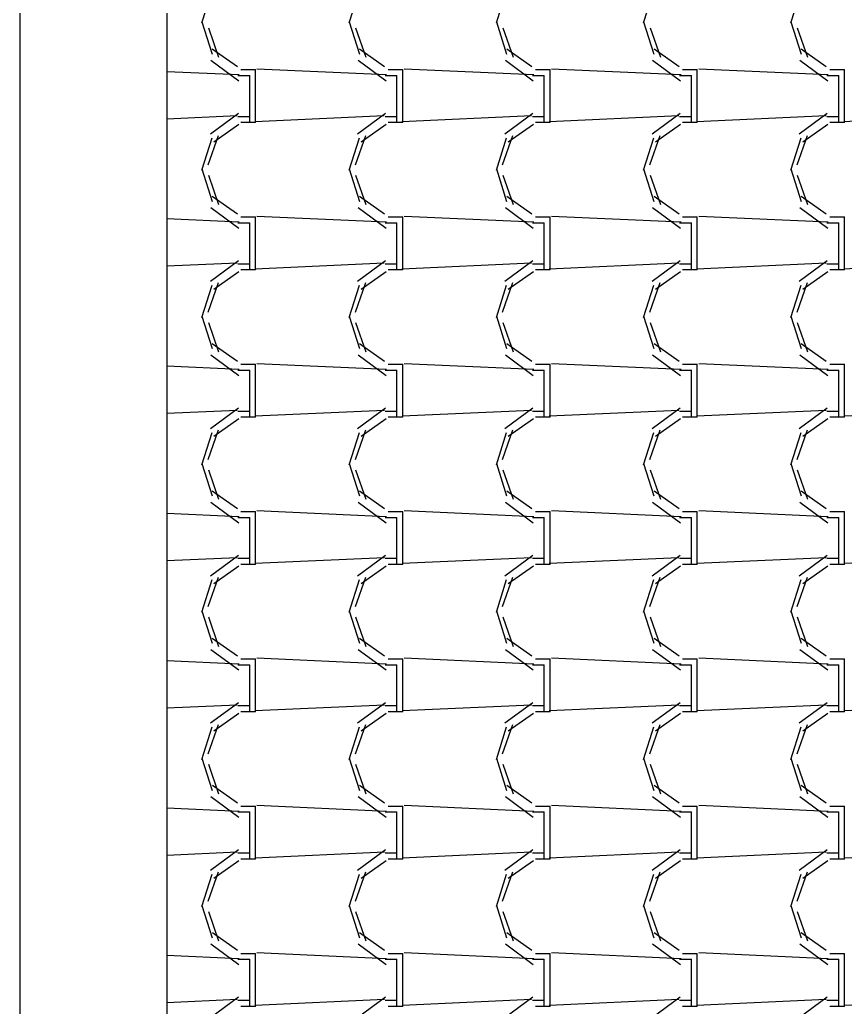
# Model space of a CAD drawing. Header units: millimetres. Extents: x -336 to -33, y -135 to 770.
# Drawn here: x -310.758 to -309.076, y 717.507 to 719.519 of the extents above; entities that cross this region are included whole.
import ezdxf

# ---------------------------------------------------------------- set-up
doc = ezdxf.new("R2010")
doc.units = ezdxf.units.MM
doc.header["$LTSCALE"] = 50
doc.header["$MEASUREMENT"] = 0
doc.layers.add('-HIDRO', color=8, linetype='CONTINUOUS')

msp = doc.modelspace()

# ---------------------------------------------------------------- linework, layer by layer
at = {"layer": '-HIDRO', "linetype": 'Continuous'}
for p, q in [((-310.758, 747.1206), (-310.758, 712.1028)), ((-310.458, 724.1028), (-310.458, 712.4028)), ((-310.3666, 719.5774), (-310.3876, 719.5114)), ((-310.0666, 719.5774), (-310.0876, 719.5114)), ((-309.7666, 719.5774), (-309.7876, 719.5114)), ((-309.4666, 719.5774), (-309.4876, 719.5114)), ((-309.1666, 719.5774), (-309.1876, 719.5114)), ((-310.3869, 719.5146), (-310.3659, 719.4486)), ((-310.0869, 719.5146), (-310.0659, 719.4486)), ((-309.7869, 719.5146), (-309.7659, 719.4486)), ((-309.4869, 719.5146), (-309.4659, 719.4486)), ((-309.1869, 719.5146), (-309.1659, 719.4486)), ((-310.3737, 719.5021), (-310.3527, 719.4421)), ((-310.0737, 719.5021), (-310.0527, 719.4421)), ((-309.7737, 719.5021), (-309.7527, 719.4421)), ((-309.4737, 719.5021), (-309.4527, 719.4421)), ((-309.1737, 719.5021), (-309.1527, 719.4421)), ((-310.3656, 719.4592), (-310.3146, 719.4232)), ((-310.0656, 719.4592), (-310.0146, 719.4232)), ((-309.7656, 719.4592), (-309.7146, 719.4232)), ((-309.4656, 719.4592), (-309.4146, 719.4232)), ((-309.1656, 719.4592), (-309.1146, 719.4232)), ((-310.3686, 719.4361), (-310.3116, 719.3941)), ((-310.0686, 719.4361), (-310.0116, 719.3941)), ((-309.7686, 719.4361), (-309.7116, 719.3941)), ((-309.4686, 719.4361), (-309.4116, 719.3941)), ((-309.1686, 719.4361), (-309.1116, 719.3941)), ((-310.3074, 719.4169), (-310.2774, 719.4169)), ((-310.2774, 719.3209), (-310.2774, 719.4169)), ((-310.0106, 719.406), (-310.2746, 719.418)), ((-310.0074, 719.4169), (-309.9774, 719.4169)), ((-309.9774, 719.3209), (-309.9774, 719.4169)), ((-309.7106, 719.406), (-309.9746, 719.418)), ((-309.7074, 719.4169), (-309.6774, 719.4169)), ((-309.6774, 719.3209), (-309.6774, 719.4169)), ((-309.4106, 719.406), (-309.6746, 719.418)), ((-309.4074, 719.4169), (-309.3774, 719.4169)), ((-309.3774, 719.3209), (-309.3774, 719.4169)), ((-309.1106, 719.406), (-309.3746, 719.418)), ((-309.1074, 719.4169), (-309.0774, 719.4169)), ((-309.0774, 719.3209), (-309.0774, 719.4169)), ((-310.3106, 719.406), (-310.458, 719.4127)), ((-310.3134, 719.4049), (-310.2894, 719.4049)), ((-310.2894, 719.3209), (-310.2894, 719.4049)), ((-310.0134, 719.4049), (-309.9894, 719.4049)), ((-309.9894, 719.3209), (-309.9894, 719.4049)), ((-309.7134, 719.4049), (-309.6894, 719.4049)), ((-309.6894, 719.3209), (-309.6894, 719.4049)), ((-309.4134, 719.4049), (-309.3894, 719.4049)), ((-309.3894, 719.3209), (-309.3894, 719.4049)), ((-309.1134, 719.4049), (-309.0894, 719.4049)), ((-309.0894, 719.3209), (-309.0894, 719.4049)), ((-310.3152, 719.3228), (-310.458, 719.3163)), ((-310.3126, 719.3275), (-310.3696, 719.2855)), ((-310.2894, 719.3209), (-310.3134, 719.3209)), ((-310.2894, 719.3089), (-310.2894, 719.3209)), ((-310.0152, 719.3228), (-310.2792, 719.3108)), ((-310.2774, 719.3089), (-310.2774, 719.3209)), ((-310.0126, 719.3275), (-310.0696, 719.2855)), ((-309.9894, 719.3209), (-310.0134, 719.3209)), ((-309.9894, 719.3089), (-309.9894, 719.3209)), ((-309.7152, 719.3228), (-309.9792, 719.3108)), ((-309.9774, 719.3089), (-309.9774, 719.3209)), ((-309.7126, 719.3275), (-309.7696, 719.2855)), ((-309.6894, 719.3209), (-309.7134, 719.3209)), ((-309.6894, 719.3089), (-309.6894, 719.3209)), ((-309.4152, 719.3228), (-309.6792, 719.3108)), ((-309.6774, 719.3089), (-309.6774, 719.3209)), ((-309.4126, 719.3275), (-309.4696, 719.2855)), ((-309.3894, 719.3209), (-309.4134, 719.3209)), ((-309.3894, 719.3089), (-309.3894, 719.3209)), ((-309.1152, 719.3228), (-309.3792, 719.3108)), ((-309.3774, 719.3089), (-309.3774, 719.3209)), ((-309.1126, 719.3275), (-309.1696, 719.2855)), ((-309.0894, 719.3209), (-309.1134, 719.3209)), ((-309.0894, 719.3089), (-309.0894, 719.3209)), ((-308.8152, 719.3228), (-309.0792, 719.3108)), ((-309.0774, 719.3089), (-309.0774, 719.3209)), ((-310.3115, 719.3054), (-310.3625, 719.2694)), ((-310.2774, 719.3089), (-310.3074, 719.3089)), ((-310.0115, 719.3054), (-310.0625, 719.2694)), ((-309.9774, 719.3089), (-310.0074, 719.3089)), ((-309.7115, 719.3054), (-309.7625, 719.2694)), ((-309.6774, 719.3089), (-309.7074, 719.3089)), ((-309.4115, 719.3054), (-309.4625, 719.2694)), ((-309.3774, 719.3089), (-309.4074, 719.3089)), ((-309.1115, 719.3054), (-309.1625, 719.2694)), ((-309.0774, 719.3089), (-309.1074, 719.3089)), ((-310.3666, 719.2774), (-310.3876, 719.2114)), ((-310.3538, 719.2824), (-310.3748, 719.2224)), ((-310.0666, 719.2774), (-310.0876, 719.2114)), ((-310.0538, 719.2824), (-310.0748, 719.2224)), ((-309.7666, 719.2774), (-309.7876, 719.2114)), ((-309.7538, 719.2824), (-309.7748, 719.2224)), ((-309.4666, 719.2774), (-309.4876, 719.2114)), ((-309.4538, 719.2824), (-309.4748, 719.2224)), ((-309.1666, 719.2774), (-309.1876, 719.2114)), ((-309.1538, 719.2824), (-309.1748, 719.2224)), ((-310.3869, 719.2146), (-310.3659, 719.1486)), ((-310.0869, 719.2146), (-310.0659, 719.1486)), ((-309.7869, 719.2146), (-309.7659, 719.1486)), ((-309.4869, 719.2146), (-309.4659, 719.1486)), ((-309.1869, 719.2146), (-309.1659, 719.1486)), ((-310.3737, 719.2021), (-310.3527, 719.1421)), ((-310.0737, 719.2021), (-310.0527, 719.1421)), ((-309.7737, 719.2021), (-309.7527, 719.1421)), ((-309.4737, 719.2021), (-309.4527, 719.1421)), ((-309.1737, 719.2021), (-309.1527, 719.1421)), ((-310.3656, 719.1592), (-310.3146, 719.1232)), ((-310.0656, 719.1592), (-310.0146, 719.1232)), ((-309.7656, 719.1592), (-309.7146, 719.1232)), ((-309.4656, 719.1592), (-309.4146, 719.1232)), ((-309.1656, 719.1592), (-309.1146, 719.1232)), ((-310.3686, 719.1361), (-310.3116, 719.0941)), ((-310.0686, 719.1361), (-310.0116, 719.0941)), ((-309.7686, 719.1361), (-309.7116, 719.0941)), ((-309.4686, 719.1361), (-309.4116, 719.0941)), ((-309.1686, 719.1361), (-309.1116, 719.0941)), ((-310.3106, 719.106), (-310.458, 719.1127)), ((-310.3074, 719.1169), (-310.2774, 719.1169)), ((-310.2774, 719.0209), (-310.2774, 719.1169)), ((-310.0106, 719.106), (-310.2746, 719.118)), ((-310.0074, 719.1169), (-309.9774, 719.1169)), ((-309.9774, 719.0209), (-309.9774, 719.1169)), ((-309.7106, 719.106), (-309.9746, 719.118)), ((-309.7074, 719.1169), (-309.6774, 719.1169)), ((-309.6774, 719.0209), (-309.6774, 719.1169)), ((-309.4106, 719.106), (-309.6746, 719.118)), ((-309.4074, 719.1169), (-309.3774, 719.1169)), ((-309.3774, 719.0209), (-309.3774, 719.1169)), ((-309.1106, 719.106), (-309.3746, 719.118)), ((-309.1074, 719.1169), (-309.0774, 719.1169)), ((-309.0774, 719.0209), (-309.0774, 719.1169)), ((-310.3134, 719.1049), (-310.2894, 719.1049)), ((-310.2894, 719.0209), (-310.2894, 719.1049)), ((-310.0134, 719.1049), (-309.9894, 719.1049)), ((-309.9894, 719.0209), (-309.9894, 719.1049)), ((-309.7134, 719.1049), (-309.6894, 719.1049)), ((-309.6894, 719.0209), (-309.6894, 719.1049)), ((-309.4134, 719.1049), (-309.3894, 719.1049)), ((-309.3894, 719.0209), (-309.3894, 719.1049)), ((-309.1134, 719.1049), (-309.0894, 719.1049)), ((-309.0894, 719.0209), (-309.0894, 719.1049)), ((-310.3152, 719.0228), (-310.458, 719.0163)), ((-310.3126, 719.0275), (-310.3696, 718.9855)), ((-310.2894, 719.0209), (-310.3134, 719.0209)), ((-310.2894, 719.0089), (-310.2894, 719.0209)), ((-310.0152, 719.0228), (-310.2792, 719.0108)), ((-310.2774, 719.0089), (-310.2774, 719.0209)), ((-310.0126, 719.0275), (-310.0696, 718.9855)), ((-309.9894, 719.0209), (-310.0134, 719.0209)), ((-309.9894, 719.0089), (-309.9894, 719.0209)), ((-309.7152, 719.0228), (-309.9792, 719.0108)), ((-309.9774, 719.0089), (-309.9774, 719.0209)), ((-309.7126, 719.0275), (-309.7696, 718.9855)), ((-309.6894, 719.0209), (-309.7134, 719.0209)), ((-309.6894, 719.0089), (-309.6894, 719.0209)), ((-309.4152, 719.0228), (-309.6792, 719.0108)), ((-309.6774, 719.0089), (-309.6774, 719.0209)), ((-309.4126, 719.0275), (-309.4696, 718.9855)), ((-309.3894, 719.0209), (-309.4134, 719.0209)), ((-309.3894, 719.0089), (-309.3894, 719.0209)), ((-309.1152, 719.0228), (-309.3792, 719.0108)), ((-309.3774, 719.0089), (-309.3774, 719.0209)), ((-309.1126, 719.0275), (-309.1696, 718.9855)), ((-309.0894, 719.0209), (-309.1134, 719.0209)), ((-309.0894, 719.0089), (-309.0894, 719.0209)), ((-308.8152, 719.0228), (-309.0792, 719.0108)), ((-309.0774, 719.0089), (-309.0774, 719.0209)), ((-310.3115, 719.0054), (-310.3625, 718.9694)), ((-310.2774, 719.0089), (-310.3074, 719.0089)), ((-310.0115, 719.0054), (-310.0625, 718.9694)), ((-309.9774, 719.0089), (-310.0074, 719.0089)), ((-309.7115, 719.0054), (-309.7625, 718.9694)), ((-309.6774, 719.0089), (-309.7074, 719.0089)), ((-309.4115, 719.0054), (-309.4625, 718.9694)), ((-309.3774, 719.0089), (-309.4074, 719.0089)), ((-309.1115, 719.0054), (-309.1625, 718.9694)), ((-309.0774, 719.0089), (-309.1074, 719.0089)), ((-310.3666, 718.9774), (-310.3876, 718.9114)), ((-310.3538, 718.9824), (-310.3748, 718.9224)), ((-310.0666, 718.9774), (-310.0876, 718.9114)), ((-310.0538, 718.9824), (-310.0748, 718.9224)), ((-309.7666, 718.9774), (-309.7876, 718.9114)), ((-309.7538, 718.9824), (-309.7748, 718.9224)), ((-309.4666, 718.9774), (-309.4876, 718.9114)), ((-309.4538, 718.9824), (-309.4748, 718.9224)), ((-309.1666, 718.9774), (-309.1876, 718.9114)), ((-309.1538, 718.9824), (-309.1748, 718.9224)), ((-310.3869, 718.9146), (-310.3659, 718.8486)), ((-310.0869, 718.9146), (-310.0659, 718.8486)), ((-309.7869, 718.9146), (-309.7659, 718.8486)), ((-309.4869, 718.9146), (-309.4659, 718.8486)), ((-309.1869, 718.9146), (-309.1659, 718.8486)), ((-310.3737, 718.9021), (-310.3527, 718.8421)), ((-310.0737, 718.9021), (-310.0527, 718.8421)), ((-309.7737, 718.9021), (-309.7527, 718.8421)), ((-309.4737, 718.9021), (-309.4527, 718.8421)), ((-309.1737, 718.9021), (-309.1527, 718.8421)), ((-310.3656, 718.8592), (-310.3146, 718.8232)), ((-310.0656, 718.8592), (-310.0146, 718.8232)), ((-309.7656, 718.8592), (-309.7146, 718.8232)), ((-309.4656, 718.8592), (-309.4146, 718.8232)), ((-309.1656, 718.8592), (-309.1146, 718.8232)), ((-310.3686, 718.8361), (-310.3116, 718.7941)), ((-310.0686, 718.8361), (-310.0116, 718.7941)), ((-309.7686, 718.8361), (-309.7116, 718.7941)), ((-309.4686, 718.8361), (-309.4116, 718.7941)), ((-309.1686, 718.8361), (-309.1116, 718.7941)), ((-310.3106, 718.806), (-310.458, 718.8127)), ((-310.3074, 718.8169), (-310.2774, 718.8169)), ((-310.2774, 718.7209), (-310.2774, 718.8169)), ((-310.0106, 718.806), (-310.2746, 718.818)), ((-310.0074, 718.8169), (-309.9774, 718.8169)), ((-309.9774, 718.7209), (-309.9774, 718.8169)), ((-309.7106, 718.806), (-309.9746, 718.818)), ((-309.7074, 718.8169), (-309.6774, 718.8169)), ((-309.6774, 718.7209), (-309.6774, 718.8169)), ((-309.4106, 718.806), (-309.6746, 718.818)), ((-309.4074, 718.8169), (-309.3774, 718.8169)), ((-309.3774, 718.7209), (-309.3774, 718.8169)), ((-309.1106, 718.806), (-309.3746, 718.818)), ((-309.1074, 718.8169), (-309.0774, 718.8169)), ((-309.0774, 718.7209), (-309.0774, 718.8169)), ((-310.3134, 718.8049), (-310.2894, 718.8049)), ((-310.2894, 718.7209), (-310.2894, 718.8049)), ((-310.0134, 718.8049), (-309.9894, 718.8049)), ((-309.9894, 718.7209), (-309.9894, 718.8049)), ((-309.7134, 718.8049), (-309.6894, 718.8049)), ((-309.6894, 718.7209), (-309.6894, 718.8049)), ((-309.4134, 718.8049), (-309.3894, 718.8049)), ((-309.3894, 718.7209), (-309.3894, 718.8049)), ((-309.1134, 718.8049), (-309.0894, 718.8049)), ((-309.0894, 718.7209), (-309.0894, 718.8049)), ((-310.3151, 718.7228), (-310.458, 718.7163)), ((-310.3126, 718.7275), (-310.3696, 718.6855)), ((-310.2894, 718.7209), (-310.3134, 718.7209)), ((-310.2894, 718.7089), (-310.2894, 718.7209)), ((-310.0151, 718.7228), (-310.2791, 718.7108)), ((-310.2774, 718.7089), (-310.2774, 718.7209)), ((-310.0126, 718.7275), (-310.0696, 718.6855)), ((-309.9894, 718.7209), (-310.0134, 718.7209)), ((-309.9894, 718.7089), (-309.9894, 718.7209)), ((-309.7151, 718.7228), (-309.9791, 718.7108)), ((-309.9774, 718.7089), (-309.9774, 718.7209)), ((-309.7126, 718.7275), (-309.7696, 718.6855)), ((-309.6894, 718.7209), (-309.7134, 718.7209)), ((-309.6894, 718.7089), (-309.6894, 718.7209)), ((-309.4151, 718.7228), (-309.6791, 718.7108)), ((-309.6774, 718.7089), (-309.6774, 718.7209)), ((-309.4126, 718.7275), (-309.4696, 718.6855)), ((-309.3894, 718.7209), (-309.4134, 718.7209)), ((-309.3894, 718.7089), (-309.3894, 718.7209)), ((-309.1151, 718.7228), (-309.3791, 718.7108)), ((-309.3774, 718.7089), (-309.3774, 718.7209)), ((-309.1126, 718.7275), (-309.1696, 718.6855)), ((-309.0894, 718.7209), (-309.1134, 718.7209)), ((-309.0894, 718.7089), (-309.0894, 718.7209)), ((-308.8151, 718.7228), (-309.0791, 718.7108)), ((-309.0774, 718.7089), (-309.0774, 718.7209)), ((-310.3115, 718.7054), (-310.3625, 718.6694)), ((-310.2774, 718.7089), (-310.3074, 718.7089)), ((-310.0115, 718.7054), (-310.0625, 718.6694)), ((-309.9774, 718.7089), (-310.0074, 718.7089)), ((-309.7115, 718.7054), (-309.7625, 718.6694)), ((-309.6774, 718.7089), (-309.7074, 718.7089)), ((-309.4115, 718.7054), (-309.4625, 718.6694)), ((-309.3774, 718.7089), (-309.4074, 718.7089)), ((-309.1115, 718.7054), (-309.1625, 718.6694)), ((-309.0774, 718.7089), (-309.1074, 718.7089)), ((-310.3666, 718.6774), (-310.3876, 718.6114)), ((-310.3538, 718.6824), (-310.3748, 718.6224)), ((-310.0666, 718.6774), (-310.0876, 718.6114)), ((-310.0538, 718.6824), (-310.0748, 718.6224)), ((-309.7666, 718.6774), (-309.7876, 718.6114)), ((-309.7538, 718.6824), (-309.7748, 718.6224)), ((-309.4666, 718.6774), (-309.4876, 718.6114)), ((-309.4538, 718.6824), (-309.4748, 718.6224)), ((-309.1666, 718.6774), (-309.1876, 718.6114)), ((-309.1538, 718.6824), (-309.1748, 718.6224)), ((-310.3869, 718.6146), (-310.3659, 718.5486)), ((-310.0869, 718.6146), (-310.0659, 718.5486)), ((-309.7869, 718.6146), (-309.7659, 718.5486)), ((-309.4869, 718.6146), (-309.4659, 718.5486)), ((-309.1869, 718.6146), (-309.1659, 718.5486)), ((-310.3737, 718.6021), (-310.3527, 718.5421)), ((-310.0737, 718.6021), (-310.0527, 718.5421)), ((-309.7737, 718.6021), (-309.7527, 718.5421)), ((-309.4737, 718.6021), (-309.4527, 718.5421)), ((-309.1737, 718.6021), (-309.1527, 718.5421)), ((-310.3656, 718.5592), (-310.3146, 718.5232)), ((-310.0656, 718.5592), (-310.0146, 718.5232)), ((-309.7656, 718.5592), (-309.7146, 718.5232)), ((-309.4656, 718.5592), (-309.4146, 718.5232)), ((-309.1656, 718.5592), (-309.1146, 718.5232)), ((-310.3686, 718.5361), (-310.3116, 718.4941)), ((-310.0686, 718.5361), (-310.0116, 718.4941)), ((-309.7686, 718.5361), (-309.7116, 718.4941)), ((-309.4686, 718.5361), (-309.4116, 718.4941)), ((-309.1686, 718.5361), (-309.1116, 718.4941)), ((-310.3106, 718.506), (-310.458, 718.5127)), ((-310.3074, 718.5169), (-310.2774, 718.5169)), ((-310.2774, 718.4209), (-310.2774, 718.5169)), ((-310.0106, 718.506), (-310.2746, 718.518)), ((-310.0074, 718.5169), (-309.9774, 718.5169)), ((-309.9774, 718.4209), (-309.9774, 718.5169)), ((-309.7106, 718.506), (-309.9746, 718.518)), ((-309.7074, 718.5169), (-309.6774, 718.5169)), ((-309.6774, 718.4209), (-309.6774, 718.5169)), ((-309.4106, 718.506), (-309.6746, 718.518)), ((-309.4074, 718.5169), (-309.3774, 718.5169)), ((-309.3774, 718.4209), (-309.3774, 718.5169)), ((-309.1106, 718.506), (-309.3746, 718.518)), ((-309.1074, 718.5169), (-309.0774, 718.5169)), ((-309.0774, 718.4209), (-309.0774, 718.5169)), ((-310.3134, 718.5049), (-310.2894, 718.5049)), ((-310.2894, 718.4209), (-310.2894, 718.5049)), ((-310.0134, 718.5049), (-309.9894, 718.5049)), ((-309.9894, 718.4209), (-309.9894, 718.5049)), ((-309.7134, 718.5049), (-309.6894, 718.5049)), ((-309.6894, 718.4209), (-309.6894, 718.5049)), ((-309.4134, 718.5049), (-309.3894, 718.5049)), ((-309.3894, 718.4209), (-309.3894, 718.5049)), ((-309.1134, 718.5049), (-309.0894, 718.5049)), ((-309.0894, 718.4209), (-309.0894, 718.5049)), ((-310.3151, 718.4227), (-310.458, 718.4163)), ((-310.3126, 718.4275), (-310.3696, 718.3855)), ((-310.2894, 718.4209), (-310.3134, 718.4209)), ((-310.2774, 718.4089), (-310.3074, 718.4089)), ((-310.2894, 718.4089), (-310.2894, 718.4209)), ((-310.0151, 718.4227), (-310.2791, 718.4107)), ((-310.2774, 718.4089), (-310.2774, 718.4209)), ((-310.0126, 718.4275), (-310.0696, 718.3855)), ((-309.9894, 718.4209), (-310.0134, 718.4209)), ((-309.9774, 718.4089), (-310.0074, 718.4089)), ((-309.9894, 718.4089), (-309.9894, 718.4209)), ((-309.7151, 718.4227), (-309.9791, 718.4107)), ((-309.9774, 718.4089), (-309.9774, 718.4209)), ((-309.7126, 718.4275), (-309.7696, 718.3855)), ((-309.6894, 718.4209), (-309.7134, 718.4209)), ((-309.6774, 718.4089), (-309.7074, 718.4089)), ((-309.6894, 718.4089), (-309.6894, 718.4209)), ((-309.4151, 718.4227), (-309.6791, 718.4107)), ((-309.6774, 718.4089), (-309.6774, 718.4209)), ((-309.4126, 718.4275), (-309.4696, 718.3855)), ((-309.3894, 718.4209), (-309.4134, 718.4209)), ((-309.3774, 718.4089), (-309.4074, 718.4089)), ((-309.3894, 718.4089), (-309.3894, 718.4209)), ((-309.1151, 718.4227), (-309.3791, 718.4107)), ((-309.3774, 718.4089), (-309.3774, 718.4209)), ((-309.1126, 718.4275), (-309.1696, 718.3855)), ((-309.0894, 718.4209), (-309.1134, 718.4209)), ((-309.0774, 718.4089), (-309.1074, 718.4089)), ((-309.0894, 718.4089), (-309.0894, 718.4209)), ((-308.8151, 718.4227), (-309.0791, 718.4107)), ((-309.0774, 718.4089), (-309.0774, 718.4209)), ((-310.3115, 718.4054), (-310.3625, 718.3694)), ((-310.0115, 718.4054), (-310.0625, 718.3694)), ((-309.7115, 718.4054), (-309.7625, 718.3694)), ((-309.4115, 718.4054), (-309.4625, 718.3694)), ((-309.1115, 718.4054), (-309.1625, 718.3694)), ((-310.3666, 718.3774), (-310.3876, 718.3114)), ((-310.3538, 718.3824), (-310.3748, 718.3224)), ((-310.0666, 718.3774), (-310.0876, 718.3114)), ((-310.0538, 718.3824), (-310.0748, 718.3224)), ((-309.7666, 718.3774), (-309.7876, 718.3114)), ((-309.7538, 718.3824), (-309.7748, 718.3224)), ((-309.4666, 718.3774), (-309.4876, 718.3114)), ((-309.4538, 718.3824), (-309.4748, 718.3224)), ((-309.1666, 718.3774), (-309.1876, 718.3114)), ((-309.1538, 718.3824), (-309.1748, 718.3224)), ((-310.3869, 718.3146), (-310.3659, 718.2486)), ((-310.0869, 718.3146), (-310.0659, 718.2486)), ((-309.7869, 718.3146), (-309.7659, 718.2486)), ((-309.4869, 718.3146), (-309.4659, 718.2486)), ((-309.1869, 718.3146), (-309.1659, 718.2486)), ((-310.3737, 718.3021), (-310.3527, 718.2421)), ((-310.0737, 718.3021), (-310.0527, 718.2421)), ((-309.7737, 718.3021), (-309.7527, 718.2421)), ((-309.4737, 718.3021), (-309.4527, 718.2421)), ((-309.1737, 718.3021), (-309.1527, 718.2421)), ((-310.3656, 718.2592), (-310.3146, 718.2232)), ((-310.0656, 718.2592), (-310.0146, 718.2232)), ((-309.7656, 718.2592), (-309.7146, 718.2232)), ((-309.4656, 718.2592), (-309.4146, 718.2232)), ((-309.1656, 718.2592), (-309.1146, 718.2232)), ((-310.3686, 718.2361), (-310.3116, 718.1941)), ((-310.0686, 718.2361), (-310.0116, 718.1941)), ((-309.7686, 718.2361), (-309.7116, 718.1941)), ((-309.4686, 718.2361), (-309.4116, 718.1941)), ((-309.1686, 718.2361), (-309.1116, 718.1941)), ((-310.3106, 718.206), (-310.458, 718.2127)), ((-310.3074, 718.2169), (-310.2774, 718.2169)), ((-310.2774, 718.1209), (-310.2774, 718.2169)), ((-310.0106, 718.206), (-310.2746, 718.218)), ((-310.0074, 718.2169), (-309.9774, 718.2169)), ((-309.9774, 718.1209), (-309.9774, 718.2169)), ((-309.7106, 718.206), (-309.9746, 718.218)), ((-309.7074, 718.2169), (-309.6774, 718.2169)), ((-309.6774, 718.1209), (-309.6774, 718.2169)), ((-309.4106, 718.206), (-309.6746, 718.218)), ((-309.4074, 718.2169), (-309.3774, 718.2169)), ((-309.3774, 718.1209), (-309.3774, 718.2169)), ((-309.1106, 718.206), (-309.3746, 718.218)), ((-309.1074, 718.2169), (-309.0774, 718.2169)), ((-309.0774, 718.1209), (-309.0774, 718.2169)), ((-310.3134, 718.2049), (-310.2894, 718.2049)), ((-310.2894, 718.1209), (-310.2894, 718.2049)), ((-310.0134, 718.2049), (-309.9894, 718.2049)), ((-309.9894, 718.1209), (-309.9894, 718.2049)), ((-309.7134, 718.2049), (-309.6894, 718.2049)), ((-309.6894, 718.1209), (-309.6894, 718.2049)), ((-309.4134, 718.2049), (-309.3894, 718.2049)), ((-309.3894, 718.1209), (-309.3894, 718.2049)), ((-309.1134, 718.2049), (-309.0894, 718.2049)), ((-309.0894, 718.1209), (-309.0894, 718.2049)), ((-310.3126, 718.1275), (-310.3696, 718.0855)), ((-310.0126, 718.1275), (-310.0696, 718.0855)), ((-309.7126, 718.1275), (-309.7696, 718.0855)), ((-309.4126, 718.1275), (-309.4696, 718.0855)), ((-309.1126, 718.1275), (-309.1696, 718.0855)), ((-310.3151, 718.1227), (-310.458, 718.1163)), ((-310.2894, 718.1209), (-310.3134, 718.1209)), ((-310.2774, 718.1089), (-310.3074, 718.1089)), ((-310.2894, 718.1089), (-310.2894, 718.1209)), ((-310.0151, 718.1227), (-310.2791, 718.1107)), ((-310.2774, 718.1089), (-310.2774, 718.1209)), ((-309.9894, 718.1209), (-310.0134, 718.1209)), ((-309.9774, 718.1089), (-310.0074, 718.1089)), ((-309.9894, 718.1089), (-309.9894, 718.1209)), ((-309.7151, 718.1227), (-309.9791, 718.1107)), ((-309.9774, 718.1089), (-309.9774, 718.1209)), ((-309.6894, 718.1209), (-309.7134, 718.1209)), ((-309.6774, 718.1089), (-309.7074, 718.1089)), ((-309.6894, 718.1089), (-309.6894, 718.1209)), ((-309.4151, 718.1227), (-309.6791, 718.1107)), ((-309.6774, 718.1089), (-309.6774, 718.1209)), ((-309.3894, 718.1209), (-309.4134, 718.1209)), ((-309.3774, 718.1089), (-309.4074, 718.1089)), ((-309.3894, 718.1089), (-309.3894, 718.1209)), ((-309.1151, 718.1227), (-309.3791, 718.1107)), ((-309.3774, 718.1089), (-309.3774, 718.1209)), ((-309.0894, 718.1209), (-309.1134, 718.1209)), ((-309.0774, 718.1089), (-309.1074, 718.1089)), ((-309.0894, 718.1089), (-309.0894, 718.1209)), ((-308.8151, 718.1227), (-309.0791, 718.1107)), ((-309.0774, 718.1089), (-309.0774, 718.1209)), ((-310.3115, 718.1054), (-310.3625, 718.0694)), ((-310.0115, 718.1054), (-310.0625, 718.0694)), ((-309.7115, 718.1054), (-309.7625, 718.0694)), ((-309.4115, 718.1054), (-309.4625, 718.0694)), ((-309.1115, 718.1054), (-309.1625, 718.0694)), ((-310.3666, 718.0774), (-310.3876, 718.0114)), ((-310.3538, 718.0824), (-310.3748, 718.0224)), ((-310.0666, 718.0774), (-310.0876, 718.0114)), ((-310.0538, 718.0824), (-310.0748, 718.0224)), ((-309.7666, 718.0774), (-309.7876, 718.0114)), ((-309.7538, 718.0824), (-309.7748, 718.0224)), ((-309.4666, 718.0774), (-309.4876, 718.0114)), ((-309.4538, 718.0824), (-309.4748, 718.0224)), ((-309.1666, 718.0774), (-309.1876, 718.0114)), ((-309.1538, 718.0824), (-309.1748, 718.0224)), ((-310.3869, 718.0146), (-310.3659, 717.9486)), ((-310.0869, 718.0146), (-310.0659, 717.9486)), ((-309.7869, 718.0146), (-309.7659, 717.9486)), ((-309.4869, 718.0146), (-309.4659, 717.9486)), ((-309.1869, 718.0146), (-309.1659, 717.9486)), ((-310.3737, 718.0021), (-310.3527, 717.9421)), ((-310.0737, 718.0021), (-310.0527, 717.9421)), ((-309.7737, 718.0021), (-309.7527, 717.9421)), ((-309.4737, 718.0021), (-309.4527, 717.9421)), ((-309.1737, 718.0021), (-309.1527, 717.9421)), ((-310.3655, 717.9592), (-310.3145, 717.9232)), ((-310.0656, 717.9592), (-310.0146, 717.9232)), ((-309.7656, 717.9592), (-309.7146, 717.9232)), ((-309.4656, 717.9592), (-309.4146, 717.9232)), ((-309.1656, 717.9592), (-309.1146, 717.9232)), ((-310.3686, 717.9361), (-310.3116, 717.8941)), ((-310.0686, 717.9361), (-310.0116, 717.8941)), ((-309.7686, 717.9361), (-309.7116, 717.8941)), ((-309.4686, 717.9361), (-309.4116, 717.8941)), ((-309.1686, 717.9361), (-309.1116, 717.8941)), ((-310.3106, 717.906), (-310.458, 717.9127)), ((-310.3074, 717.9169), (-310.2774, 717.9169)), ((-310.2774, 717.8209), (-310.2774, 717.9169)), ((-310.0106, 717.906), (-310.2746, 717.918)), ((-310.0074, 717.9169), (-309.9774, 717.9169)), ((-309.9774, 717.8209), (-309.9774, 717.9169)), ((-309.7106, 717.906), (-309.9746, 717.918)), ((-309.7074, 717.9169), (-309.6774, 717.9169)), ((-309.6774, 717.8209), (-309.6774, 717.9169)), ((-309.4106, 717.906), (-309.6746, 717.918)), ((-309.4074, 717.9169), (-309.3774, 717.9169)), ((-309.3774, 717.8209), (-309.3774, 717.9169)), ((-309.1106, 717.906), (-309.3746, 717.918)), ((-309.1074, 717.9169), (-309.0774, 717.9169)), ((-309.0774, 717.8209), (-309.0774, 717.9169)), ((-310.3134, 717.9049), (-310.2894, 717.9049)), ((-310.2894, 717.8209), (-310.2894, 717.9049)), ((-310.0134, 717.9049), (-309.9894, 717.9049)), ((-309.9894, 717.8209), (-309.9894, 717.9049)), ((-309.7134, 717.9049), (-309.6894, 717.9049)), ((-309.6894, 717.8209), (-309.6894, 717.9049)), ((-309.4134, 717.9049), (-309.3894, 717.9049)), ((-309.3894, 717.8209), (-309.3894, 717.9049)), ((-309.1134, 717.9049), (-309.0894, 717.9049)), ((-309.0894, 717.8209), (-309.0894, 717.9049)), ((-310.3126, 717.8275), (-310.3696, 717.7855)), ((-310.0126, 717.8275), (-310.0696, 717.7855)), ((-309.7126, 717.8275), (-309.7696, 717.7855)), ((-309.4126, 717.8275), (-309.4696, 717.7855)), ((-309.1126, 717.8275), (-309.1696, 717.7855)), ((-310.3151, 717.8227), (-310.458, 717.8163)), ((-310.3115, 717.8054), (-310.3625, 717.7694)), ((-310.2894, 717.8209), (-310.3134, 717.8209)), ((-310.2774, 717.8089), (-310.3074, 717.8089)), ((-310.2894, 717.8089), (-310.2894, 717.8209)), ((-310.0151, 717.8227), (-310.2791, 717.8107)), ((-310.2774, 717.8089), (-310.2774, 717.8209)), ((-310.0115, 717.8054), (-310.0625, 717.7694)), ((-309.9894, 717.8209), (-310.0134, 717.8209)), ((-309.9774, 717.8089), (-310.0074, 717.8089)), ((-309.9894, 717.8089), (-309.9894, 717.8209)), ((-309.7151, 717.8227), (-309.9791, 717.8107)), ((-309.9774, 717.8089), (-309.9774, 717.8209)), ((-309.7115, 717.8054), (-309.7625, 717.7694)), ((-309.6894, 717.8209), (-309.7134, 717.8209)), ((-309.6774, 717.8089), (-309.7074, 717.8089)), ((-309.6894, 717.8089), (-309.6894, 717.8209)), ((-309.4151, 717.8227), (-309.6791, 717.8107)), ((-309.6774, 717.8089), (-309.6774, 717.8209)), ((-309.4115, 717.8054), (-309.4625, 717.7694)), ((-309.3894, 717.8209), (-309.4134, 717.8209)), ((-309.3774, 717.8089), (-309.4074, 717.8089)), ((-309.3894, 717.8089), (-309.3894, 717.8209)), ((-309.1151, 717.8227), (-309.3791, 717.8107)), ((-309.3774, 717.8089), (-309.3774, 717.8209)), ((-309.1115, 717.8054), (-309.1625, 717.7694)), ((-309.0894, 717.8209), (-309.1134, 717.8209)), ((-309.0774, 717.8089), (-309.1074, 717.8089)), ((-309.0894, 717.8089), (-309.0894, 717.8209)), ((-308.8151, 717.8227), (-309.0791, 717.8107)), ((-309.0774, 717.8089), (-309.0774, 717.8209)), ((-310.3666, 717.7774), (-310.3876, 717.7114)), ((-310.3538, 717.7824), (-310.3748, 717.7224)), ((-310.0666, 717.7774), (-310.0876, 717.7114)), ((-310.0538, 717.7824), (-310.0748, 717.7224)), ((-309.7666, 717.7774), (-309.7876, 717.7114)), ((-309.7538, 717.7824), (-309.7748, 717.7224)), ((-309.4666, 717.7774), (-309.4876, 717.7114)), ((-309.4538, 717.7824), (-309.4748, 717.7224)), ((-309.1666, 717.7774), (-309.1876, 717.7114)), ((-309.1538, 717.7824), (-309.1748, 717.7224)), ((-310.3869, 717.7146), (-310.3659, 717.6486)), ((-310.0869, 717.7146), (-310.0659, 717.6486)), ((-309.7869, 717.7146), (-309.7659, 717.6486)), ((-309.4869, 717.7146), (-309.4659, 717.6486)), ((-309.1869, 717.7146), (-309.1659, 717.6486)), ((-310.3737, 717.7021), (-310.3527, 717.6421)), ((-310.0737, 717.7021), (-310.0527, 717.6421)), ((-309.7737, 717.7021), (-309.7527, 717.6421)), ((-309.4737, 717.7021), (-309.4527, 717.6421)), ((-309.1737, 717.7021), (-309.1527, 717.6421)), ((-310.3655, 717.6592), (-310.3145, 717.6232)), ((-310.0655, 717.6592), (-310.0145, 717.6232)), ((-309.7656, 717.6592), (-309.7146, 717.6232)), ((-309.4656, 717.6592), (-309.4146, 717.6232)), ((-309.1656, 717.6592), (-309.1146, 717.6232)), ((-310.3686, 717.6361), (-310.3116, 717.5941)), ((-310.0686, 717.6361), (-310.0116, 717.5941)), ((-309.7686, 717.6361), (-309.7116, 717.5941)), ((-309.4686, 717.6361), (-309.4116, 717.5941)), ((-309.1686, 717.6361), (-309.1116, 717.5941)), ((-310.3106, 717.606), (-310.458, 717.6127)), ((-310.3134, 717.6049), (-310.2894, 717.6049)), ((-310.3074, 717.6169), (-310.2774, 717.6169)), ((-310.2894, 717.5209), (-310.2894, 717.6049)), ((-310.2774, 717.5209), (-310.2774, 717.6169)), ((-310.0106, 717.606), (-310.2746, 717.618)), ((-310.0134, 717.6049), (-309.9894, 717.6049)), ((-310.0074, 717.6169), (-309.9774, 717.6169)), ((-309.9894, 717.5209), (-309.9894, 717.6049)), ((-309.9774, 717.5209), (-309.9774, 717.6169)), ((-309.7106, 717.606), (-309.9746, 717.618)), ((-309.7134, 717.6049), (-309.6894, 717.6049)), ((-309.7074, 717.6169), (-309.6774, 717.6169)), ((-309.6894, 717.5209), (-309.6894, 717.6049)), ((-309.6774, 717.5209), (-309.6774, 717.6169)), ((-309.4106, 717.606), (-309.6746, 717.618)), ((-309.4134, 717.6049), (-309.3894, 717.6049)), ((-309.4074, 717.6169), (-309.3774, 717.6169)), ((-309.3894, 717.5209), (-309.3894, 717.6049)), ((-309.3774, 717.5209), (-309.3774, 717.6169)), ((-309.1106, 717.606), (-309.3746, 717.618)), ((-309.1134, 717.6049), (-309.0894, 717.6049)), ((-309.1074, 717.6169), (-309.0774, 717.6169)), ((-309.0894, 717.5209), (-309.0894, 717.6049)), ((-309.0774, 717.5209), (-309.0774, 717.6169)), ((-310.3126, 717.5275), (-310.3696, 717.4855)), ((-310.0126, 717.5275), (-310.0696, 717.4855)), ((-309.7126, 717.5275), (-309.7696, 717.4855)), ((-309.4126, 717.5275), (-309.4696, 717.4855)), ((-309.1126, 717.5275), (-309.1696, 717.4855)), ((-310.3151, 717.5227), (-310.458, 717.5162)), ((-310.2894, 717.5209), (-310.3134, 717.5209)), ((-310.2774, 717.5089), (-310.3074, 717.5089)), ((-310.2894, 717.5089), (-310.2894, 717.5209)), ((-310.0151, 717.5227), (-310.2791, 717.5107)), ((-310.2774, 717.5089), (-310.2774, 717.5209)), ((-309.9894, 717.5209), (-310.0134, 717.5209)), ((-309.9774, 717.5089), (-310.0074, 717.5089)), ((-309.9894, 717.5089), (-309.9894, 717.5209)), ((-309.7151, 717.5227), (-309.9791, 717.5107)), ((-309.9774, 717.5089), (-309.9774, 717.5209)), ((-309.6894, 717.5209), (-309.7134, 717.5209)), ((-309.6774, 717.5089), (-309.7074, 717.5089)), ((-309.6894, 717.5089), (-309.6894, 717.5209)), ((-309.4151, 717.5227), (-309.6791, 717.5107)), ((-309.6774, 717.5089), (-309.6774, 717.5209)), ((-309.3894, 717.5209), (-309.4134, 717.5209)), ((-309.3774, 717.5089), (-309.4074, 717.5089)), ((-309.3894, 717.5089), (-309.3894, 717.5209)), ((-309.1151, 717.5227), (-309.3791, 717.5107)), ((-309.3774, 717.5089), (-309.3774, 717.5209)), ((-309.0894, 717.5209), (-309.1134, 717.5209)), ((-309.0774, 717.5089), (-309.1074, 717.5089)), ((-309.0894, 717.5089), (-309.0894, 717.5209)), ((-308.8151, 717.5227), (-309.0791, 717.5107)), ((-309.0774, 717.5089), (-309.0774, 717.5209))]:
    msp.add_line(p, q, dxfattribs=at)

doc.saveas('drawing.dxf')
